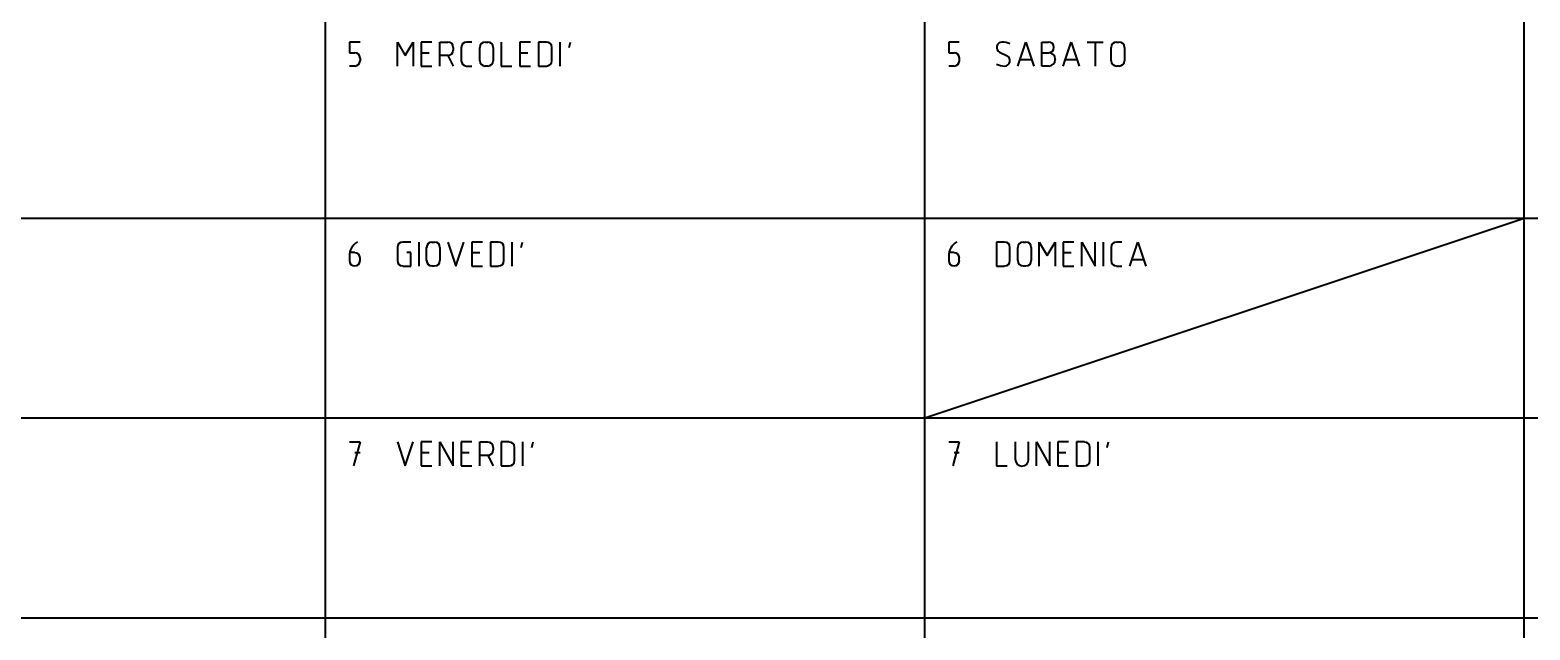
# Model space of a CAD drawing. Header units: millimetres. Extents: x 0 to 750, y -760 to 40.
# Drawn here: x 188 to 375.7, y -161.5 to -86.5 of the extents above; entities that cross this region are included whole.
import ezdxf

# ---------------------------------------------------------------- set-up
doc = ezdxf.new("R2010")
doc.units = ezdxf.units.MM
doc.layers.get('0').update_dxf_attribs({"lineweight": 40, "true_color": 0xffffff})

msp = doc.modelspace()

# ---------------------------------------------------------------- linework, layer by layer
for p, q in [((225, -110), (225, -85)), ((300, -110), (300, -85)), ((375, -110), (375, -85)), ((229.33, -88), (228, -88)), ((228, -88), (228, -89.33)), ((234, -91), (234, -88)), ((234, -88), (235, -89.67)), ((235, -89.67), (236, -88)), ((236, -88), (236, -91)), ((238.33, -88), (237, -88)), ((237, -88), (237, -91)), ((239.33, -91), (239.33, -88)), ((239.33, -88), (240.33, -88)), ((243.33, -88), (242.67, -88)), ((245, -88), (245.33, -88)), ((247, -88), (247, -91)), ((250.67, -88), (249.33, -88)), ((249.33, -88), (249.33, -91)), ((252.67, -88), (251.67, -88)), ((251.67, -88), (251.67, -91)), ((254.33, -88), (254.33, -91)), ((255.5, -88.67), (255.67, -88)), ((304.33, -88), (303, -88)), ((303, -88), (303, -89.33)), ((311.67, -91), (312.67, -88)), ((312.67, -88), (313.67, -91)), ((314.67, -91), (314.67, -88)), ((314.67, -88), (315.5, -88)), ((317.33, -91), (318.33, -88)), ((318.33, -88), (319.33, -91)), ((320.33, -88), (322.33, -88)), ((321.33, -88), (321.33, -91)), ((324, -88), (324.33, -88)), ((228, -89.33), (228.67, -89.33)), ((229.33, -90), (229.33, -90.33)), ((237, -89.33), (238, -89.33)), ((240.33, -89.67), (239.33, -89.67)), ((240.33, -89.67), (241, -91)), ((241, -88.67), (241, -89)), ((242, -88.67), (242, -90.33)), ((244.33, -90.33), (244.33, -88.67)), ((246, -88.67), (246, -90.33)), ((249.33, -89.33), (250.33, -89.33)), ((253.33, -90.33), (253.33, -88.67)), ((303, -89.33), (303.67, -89.33)), ((304.33, -90), (304.33, -90.33)), ((309.36, -89.26), (310.3, -89.74)), ((314.67, -89.33), (315.53, -89.33)), ((323.33, -90.33), (323.33, -88.67)), ((325, -88.67), (325, -90.33)), ((228.67, -91), (228, -91)), ((237, -91), (238.33, -91)), ((242.67, -91), (243.33, -91)), ((245.33, -91), (245, -91)), ((247, -91), (248.33, -91)), ((249.33, -91), (250.67, -91)), ((251.67, -91), (252.67, -91)), ((303.67, -91), (303, -91)), ((311.94, -90.17), (313.39, -90.17)), ((315.53, -91), (314.67, -91)), ((316.33, -90.13), (316.33, -90.2)), ((317.61, -90.17), (319.06, -90.17)), ((324.33, -91), (324, -91)), ((150, -110), (225, -110)), ((225, -110), (300, -110)), ((225, -135), (225, -110)), ((300, -110), (375, -110)), ((300, -135), (300, -110)), ((300, -135), (375, -110)), ((375, -110), (450, -110)), ((375, -135), (375, -110)), ((228.67, -114.33), (228.04, -114.33)), ((234, -113.67), (234, -115.33)), ((235.67, -113), (234.67, -113)), ((235.67, -114.33), (235.17, -114.33)), ((235.67, -116), (235.67, -114.33)), ((236.67, -113), (236.67, -116)), ((237.67, -115.33), (237.67, -113.67)), ((238.33, -113), (238.67, -113)), ((239.33, -113.67), (239.33, -115.33)), ((240.33, -113), (241.33, -116)), ((241.33, -116), (242.33, -113)), ((244.67, -113), (243.33, -113)), ((243.33, -113), (243.33, -116)), ((243.33, -114.33), (244.33, -114.33)), ((246.67, -113), (245.67, -113)), ((245.67, -113), (245.67, -116)), ((247.33, -115.33), (247.33, -113.67)), ((248.33, -113), (248.33, -116)), ((249.5, -113.67), (249.67, -113)), ((303.67, -114.33), (303.04, -114.33)), ((310, -113), (309, -113)), ((309, -113), (309, -116)), ((310.67, -115.33), (310.67, -113.67)), ((311.67, -115.33), (311.67, -113.67)), ((312.33, -113), (312.67, -113)), ((313.33, -113.67), (313.33, -115.33)), ((314.33, -116), (314.33, -113)), ((314.33, -113), (315.33, -114.67)), ((315.33, -114.67), (316.33, -113)), ((316.33, -113), (316.33, -116)), ((318.67, -113), (317.33, -113)), ((317.33, -113), (317.33, -116)), ((317.33, -114.33), (318.33, -114.33)), ((319.67, -116), (319.67, -113)), ((319.67, -113), (321.33, -116)), ((321.33, -116), (321.33, -113)), ((322.33, -113), (322.33, -116)), ((323.33, -113.67), (323.33, -115.33)), ((324.67, -113), (324, -113)), ((325.67, -116), (326.67, -113)), ((326.67, -113), (327.67, -116)), ((228, -114.73), (228, -115.33)), ((229.33, -115.33), (229.33, -115)), ((234.67, -116), (235.67, -116)), ((238.67, -116), (238.33, -116)), ((243.33, -116), (244.67, -116)), ((245.67, -116), (246.67, -116)), ((303, -114.73), (303, -115.33)), ((304.33, -115.33), (304.33, -115)), ((309, -116), (310, -116)), ((312.67, -116), (312.33, -116)), ((317.33, -116), (318.67, -116)), ((324, -116), (324.67, -116)), ((325.94, -115.17), (327.39, -115.17)), ((150, -135), (225, -135)), ((225, -135), (300, -135)), ((225, -160), (225, -135)), ((300, -135), (375, -135)), ((300, -160), (300, -135)), ((375, -135), (450, -135)), ((375, -160), (375, -135)), ((228, -138), (229.33, -138)), ((229.33, -138), (228.5, -141)), ((234, -138), (235, -141)), ((235, -141), (236, -138)), ((238.33, -138), (237, -138)), ((237, -138), (237, -141)), ((239.33, -141), (239.33, -138)), ((239.33, -138), (241, -141)), ((241, -141), (241, -138)), ((243.33, -138), (242, -138)), ((242, -138), (242, -141)), ((244.33, -141), (244.33, -138)), ((244.33, -138), (245.33, -138)), ((246, -138.67), (246, -139)), ((248, -138), (247, -138)), ((247, -138), (247, -141)), ((248.67, -140.33), (248.67, -138.67)), ((249.67, -138), (249.67, -141)), ((250.83, -138.67), (251, -138)), ((303, -138), (304.33, -138)), ((304.33, -138), (303.5, -141)), ((309, -138), (309, -141)), ((311.33, -138), (311.33, -140.17)), ((313, -140.17), (313, -138)), ((314, -141), (314, -138)), ((314, -138), (315.67, -141)), ((315.67, -141), (315.67, -138)), ((318, -138), (316.67, -138)), ((316.67, -138), (316.67, -141)), ((320, -138), (319, -138)), ((319, -138), (319, -141)), ((320.67, -140.33), (320.67, -138.67)), ((321.67, -138), (321.67, -141)), ((322.83, -138.67), (323, -138)), ((228.67, -139.33), (229.33, -139.33)), ((237, -139.33), (238, -139.33)), ((242, -139.33), (243, -139.33)), ((245.33, -139.67), (244.33, -139.67)), ((245.33, -139.67), (246, -141)), ((303.67, -139.33), (304.33, -139.33)), ((316.67, -139.33), (317.67, -139.33)), ((237, -141), (238.33, -141)), ((242, -141), (243.33, -141)), ((247, -141), (248, -141)), ((309, -141), (310.33, -141)), ((316.67, -141), (318, -141)), ((319, -141), (320, -141)), ((150, -160), (225, -160)), ((225, -160), (300, -160)), ((225, -185), (225, -160)), ((300, -160), (375, -160)), ((300, -185), (300, -160)), ((375, -160), (450, -160)), ((375, -185), (375, -160))]:
    msp.add_line(p, q)
for centre, radius, start, end in [((240.33, -88.67), 0.667, 0, 90), ((242.67, -88.67), 0.667, 90, 180), ((245, -88.67), 0.667, 90, 180), ((245.33, -88.67), 0.667, 0, 90), ((252.67, -88.67), 0.667, 0, 90), ((309.67, -88.67), 0.667, 90, 243), ((309.67, -90.21), 2.21, 63.07, 90), ((315.5, -88.67), 0.667, 270, 90), ((324, -88.67), 0.667, 90, 180), ((324.33, -88.67), 0.667, 0, 90), ((228.67, -90), 0.667, 0, 90), ((240.33, -89), 0.667, 270, 0), ((303.67, -90), 0.667, 0, 90), ((310, -90.33), 0.667, 270, 62.98), ((315.53, -90.13), 0.8, 0, 90), ((228.67, -90.33), 0.667, 270, 0), ((242.67, -90.33), 0.667, 180, 270), ((245, -90.33), 0.667, 180, 270), ((245.33, -90.33), 0.667, 270, 0), ((252.67, -90.33), 0.667, 270, 0), ((303.67, -90.33), 0.667, 270, 0), ((310, -88.79), 2.21, 243.1, 270), ((315.53, -90.2), 0.8, 270, 0), ((324, -90.33), 0.667, 180, 270), ((324.33, -90.33), 0.667, 270, 0), ((230, -114.73), 2, 120, 180), ((228.67, -115), 0.667, 0, 90), ((234.67, -113.67), 0.667, 90, 180), ((238.33, -113.67), 0.667, 90, 180), ((238.67, -113.67), 0.667, 0, 90), ((246.67, -113.67), 0.667, 0, 90), ((305, -114.73), 2, 120, 180), ((303.67, -115), 0.667, 0, 90), ((310, -113.67), 0.667, 0, 90), ((312.33, -113.67), 0.667, 90, 180), ((312.67, -113.67), 0.667, 0, 90), ((324, -113.67), 0.667, 90, 180), ((228.67, -115.33), 0.667, 180, 0), ((234.67, -115.33), 0.667, 180, 270), ((238.33, -115.33), 0.667, 180, 270), ((238.67, -115.33), 0.667, 270, 0), ((246.67, -115.33), 0.667, 270, 0), ((303.67, -115.33), 0.667, 180, 0), ((310, -115.33), 0.667, 270, 0), ((312.33, -115.33), 0.667, 180, 270), ((312.67, -115.33), 0.667, 270, 0), ((324, -115.33), 0.667, 180, 270), ((245.33, -138.67), 0.667, 0, 90), ((248, -138.67), 0.667, 0, 90), ((320, -138.67), 0.667, 0, 90), ((245.33, -139), 0.667, 270, 0), ((248, -140.33), 0.667, 270, 0), ((312.17, -140.17), 0.833, 180, 0), ((320, -140.33), 0.667, 270, 0)]:
    msp.add_arc(centre, radius, start, end)

doc.saveas('drawing.dxf')
